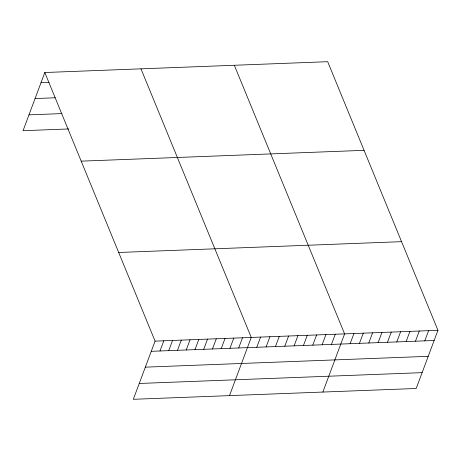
<?xml version="1.0" encoding="UTF-8"?>
<svg xmlns="http://www.w3.org/2000/svg" width="461" height="461" viewBox="0 0 461 461"><rect width="100%" height="100%" fill="white"/><g stroke="black" fill="none" stroke-linecap="round" stroke-linejoin="round"><path stroke-width="0.69" d="M44.803 72.515L155.075 341.123L133.321 399.301L416.197 388.485L437.95 330.307L327.679 61.699L44.803 72.515L23.05 130.694L68.787 128.947M160.007 350.982L163.816 340.788M168.749 350.642L172.558 340.454M177.497 350.308L181.306 340.12M186.238 349.974L190.047 339.786M194.98 349.64L198.789 339.452M203.727 349.305L207.536 339.117M212.469 348.971L216.278 338.783M221.211 348.637L225.02 338.449M229.953 348.303L233.767 338.115M238.7 347.969L242.509 337.78M229.497 395.624L251.251 337.446L140.98 68.839M256.777 347.277L260.586 337.089M266.112 346.92L269.921 336.732M275.447 346.563L279.257 336.374M284.783 346.205L288.592 336.017M294.118 345.848L297.927 335.66M303.453 345.491L307.262 335.303M312.788 345.139L316.598 334.945M322.124 344.782L325.933 334.588M331.459 344.425L335.268 334.231M322.85 392.057L344.603 333.873L234.332 65.266M350.124 343.71L353.939 333.516M359.459 343.353L363.268 333.159M368.794 342.996L372.603 332.807M378.129 342.638L381.938 332.45M387.465 342.281L391.274 332.093M396.8 341.924L400.609 331.736M406.135 341.566L409.944 331.378M415.47 341.209L419.28 331.021M424.806 340.852L428.615 330.664M40.994 82.703L49.062 82.398M35.071 98.539L55.251 97.772M28.974 114.858L61.93 113.596M81.194 161.154L364.069 150.338M118.684 252.484L401.56 241.662M155.075 341.123L437.95 330.307M151.266 351.317L434.141 340.495M145.342 367.152L428.217 356.33M139.245 383.466L422.12 372.649"/></g></svg>
